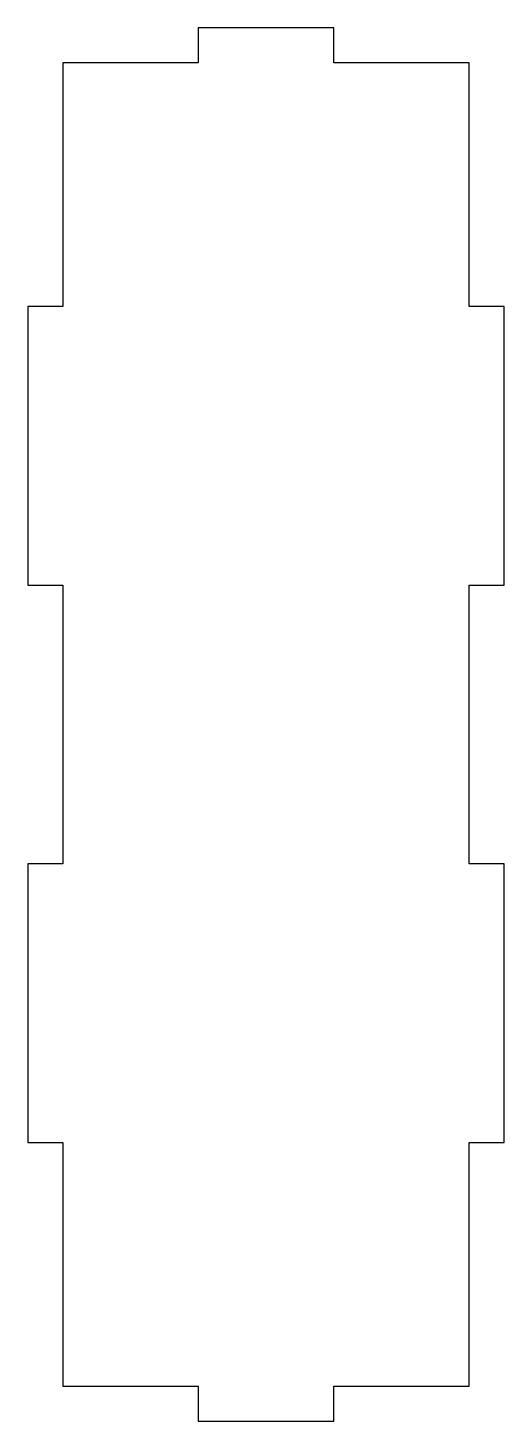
# Model space of a CAD drawing. Header units: inches. Extents: x -0.81 to 0.81, y -2.48 to 2.24.
import ezdxf

# ---------------------------------------------------------------- set-up
doc = ezdxf.new("R2010")
doc.units = ezdxf.units.IN
doc.header["$MEASUREMENT"] = 0

msp = doc.modelspace()

# ---------------------------------------------------------------- linework, layer by layer
msp.add_lwpolyline([(-0.8071, -0.5906), (-0.8071, -1.5354), (-0.689, -1.5354), (-0.689, -2.3622), (-0.2297, -2.3622), (-0.2297, -2.4803), (0.2297, -2.4803), (0.2297, -2.3622), (0.689, -2.3622), (0.689, -1.5354), (0.8071, -1.5354), (0.8071, -0.5906), (0.689, -0.5906), (0.689, 0.3543), (0.8071, 0.3543), (0.8071, 1.2992), (0.689, 1.2992), (0.689, 2.126), (0.2297, 2.126), (0.2297, 2.2441), (-0.2297, 2.2441), (-0.2297, 2.126), (-0.689, 2.126), (-0.689, 1.2992), (-0.8071, 1.2992), (-0.8071, 0.3543), (-0.689, 0.3543), (-0.689, -0.5906)], close=True)

doc.saveas('drawing.dxf')
